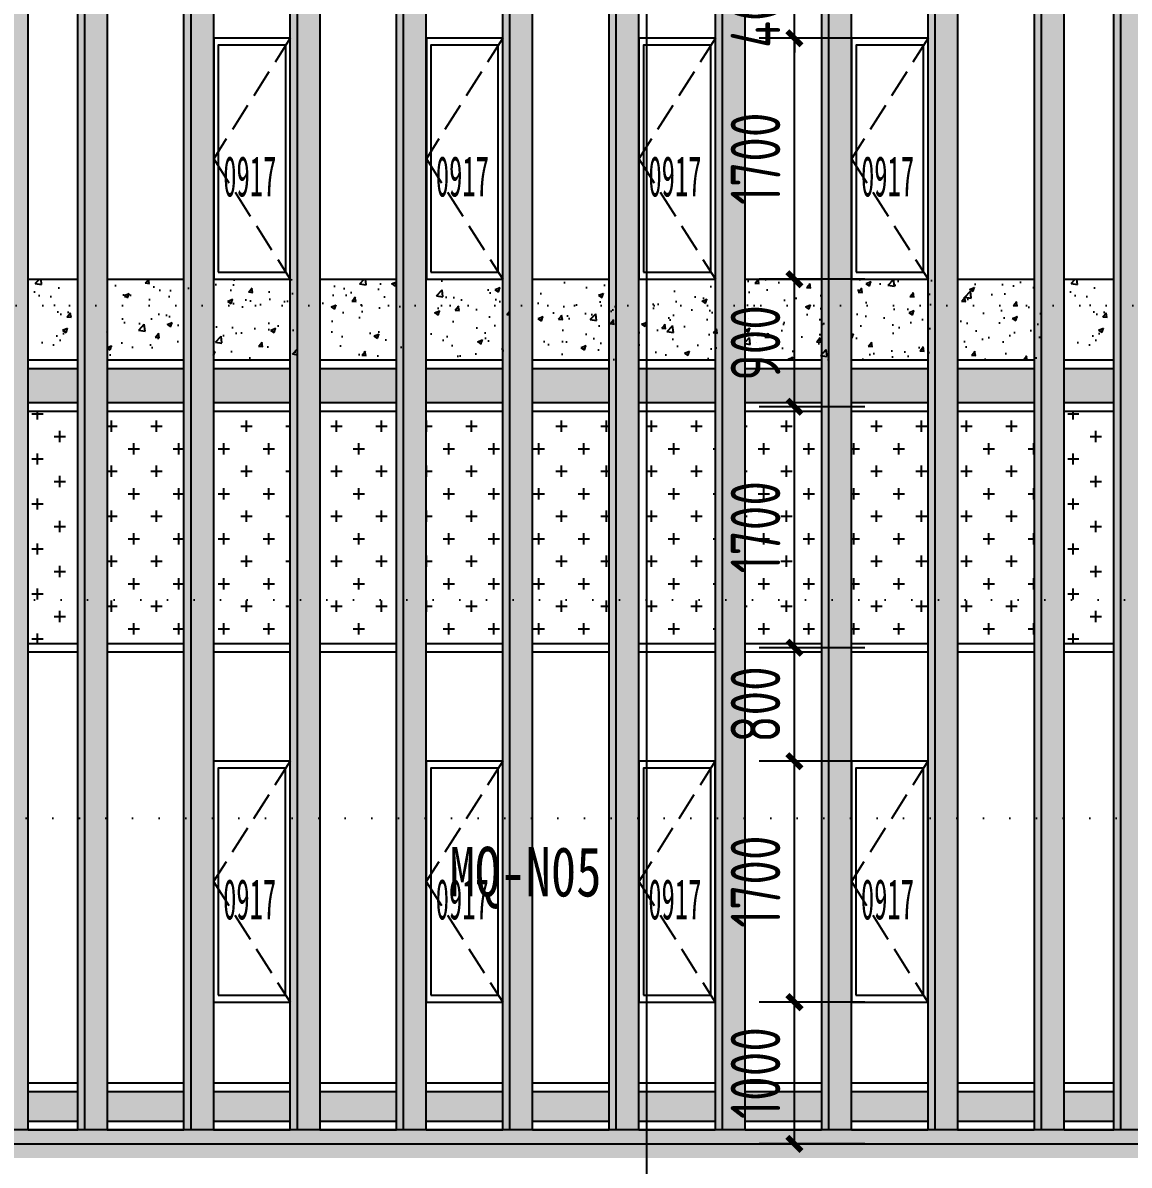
# Model space of a CAD drawing. Extents: x -280168 to 205214, y -148835 to -64913.
# Drawn here: x 46168 to 53974, y -139532 to -131474 of the extents above; entities that cross this region are included whole.
import ezdxf

# ---------------------------------------------------------------- set-up
doc = ezdxf.new("R2010")
doc.units = 0
doc.header["$LTSCALE"] = 1000
doc.header["$MEASUREMENT"] = 0
doc.linetypes.add('DASH', pattern=[0.35, 0.25, -0.1])
doc.linetypes.add('DOT2', pattern=[0.125, 0, -0.125])
for name, color, linetype in [('01-标注_尺寸', 124, 'Continuous'), ('01-标注_符号', 200, 'Continuous'), ('05-填充_156', 156, 'Continuous'), ('05-填充_18', 18, 'Continuous'), ('05-填充_天正', 14, 'Continuous'), ('A-C_玻璃幕墙', 140, 'Continuous'), ('A-C_窗', 140, 'Continuous'), ('D-铝板', 181, 'Continuous'), ('E-立面轮廓', 241, 'Continuous')]:
    doc.layers.add(name, color=color, linetype=linetype)
doc.layers.add('04-不打印_辅助线', color=165, linetype='Continuous', plot=False)
doc.styles.add('_TCH_DIM_T3', font='ros1.shx', dxfattribs={"width": 0.85, "bigfont": 'jd.shx'})
doc.styles.add('logo-3', font='STXIHEI_0.TTF', dxfattribs={"width": 0.75})
doc.styles.get("Standard").update_dxf_attribs({"font": 'STXIHEI_0.TTF', "width": 0.75})
doc.dimstyles.new('_TCH_ARCH&&100', dxfattribs={"dimtxt": 350, "dimasz": 100, "dimexe": 250, "dimexo": 300, "dimgap": 100, "dimtad": 1, "dimdec": 0, "dimzin": 0, "dimdsep": 46, "dimtxsty": '_TCH_DIM_T3', "dimblk": 'ARCHTICK', "dimcen": 0.09, "dimclrt": 7, "dimazin": 2, "dimtfac": 1, "dimtdec": 0, "dimtix": 1, "dimtmove": 2, "dimatfit": 3, "dimfxl": 0, "dimtolj": 1, "dimtzin": 0, "dimarcsym": 0})
doc.dimstyles.new('副本 ISO-1', dxfattribs={"dimtxt": 2.5, "dimasz": 1.5, "dimexe": 1.25, "dimexo": 0.625, "dimtad": 1, "dimdec": 0, "dimtxsty": 'logo-3', "dimblk": 'ARCHTICK', "dimcen": 2.5, "dimdle": 1, "dimadec": 0, "dimazin": 0, "dimtfac": 1, "dimtdec": 0, "dimtix": 1, "dimtmove": 0, "dimatfit": 3, "dimldrblk": 'AR', "dimfxl": 0, "dimarcsym": 0})

# ---------------------------------------------------------------- blocks, each defined once
blk = doc.blocks.new('*U97')
at = {"layer": '05-填充_18', "const_width": 210}
blk.add_lwpolyline([(0, -5350), (0, 5350)], dxfattribs=at)
at = {"layer": 'D-铝板'}
for points in [[(-105, -5350), (-105, 5350)], [(-55, -5350), (-55, 5350)], [(105, -5350), (105, 5350)]]:
    blk.add_lwpolyline(points, dxfattribs=at)
blk = doc.blocks.new('*U98')
at = {"color": 0, "linetype": 'ByBlock', "lineweight": -2, "transparency": 16777216}
for p in [(-6750, 0), (-6000, 0), (-5250, 0), (-4500, 0), (-3750, 0), (-3000, 0), (-2250, 0), (-1500, 0), (-750, 0), (0, 0)]:
    blk.add_blockref('*U97', p, dxfattribs=at)
blk = doc.blocks.new('*U101')
at = {"layer": 'A-C_玻璃幕墙'}
blk.add_line((-120, 0), (420, 0), dxfattribs=at)
blk = doc.blocks.new('*U102')
at = {"layer": 'A-C_玻璃幕墙', "color": 0, "linetype": 'ByBlock', "lineweight": -2, "transparency": 16777216}
for p in [(-6000, 0), (-5250, 0), (-4500, 0), (-3750, 0), (-3000, 0), (-2250, 0), (-1500, 0), (-750, 0), (0, 0)]:
    blk.add_blockref('*U101', p, dxfattribs=at)
blk = doc.blocks.new('*U103')
at = {"layer": '05-填充_18', "const_width": 210}
blk.add_lwpolyline([(0, -5350), (0, 5350)], dxfattribs=at)
at = {"layer": 'D-铝板'}
for points in [[(-105, -5350), (-105, 5350)], [(-55, -5350), (-55, 5350)], [(105, -5350), (105, 5350)]]:
    blk.add_lwpolyline(points, dxfattribs=at)
blk = doc.blocks.new('*U104')
at = {"color": 0, "linetype": 'ByBlock', "lineweight": -2, "transparency": 16777216}
blk.add_blockref('*U103', (0, 0), dxfattribs=at)
blk = doc.blocks.new('*U105')
at = {"layer": '05-填充_18', "const_width": 210}
blk.add_lwpolyline([(0, -5350), (0, 5350)], dxfattribs=at)
at = {"layer": 'D-铝板'}
for points in [[(-105, -5350), (-105, 5350)], [(-55, -5350), (-55, 5350)], [(105, -5350), (105, 5350)]]:
    blk.add_lwpolyline(points, dxfattribs=at)
blk = doc.blocks.new('*U106')
at = {"color": 0, "linetype": 'ByBlock', "lineweight": -2, "transparency": 16777216}
blk.add_blockref('*U105', (0, 0), dxfattribs=at)
blk = doc.blocks.new('*U111')
at = {"layer": 'A-C_玻璃幕墙'}
for p, q in [((-120, 30), (420, 30)), ((-120, -30), (420, -30))]:
    blk.add_line(p, q, dxfattribs=at)
blk = doc.blocks.new('*U112')
at = {"layer": 'A-C_玻璃幕墙', "color": 0, "linetype": 'ByBlock', "lineweight": -2, "transparency": 16777216}
for p in [(-6000, 0), (-5250, 0), (-4500, 0), (-3750, 0), (-3000, 0), (-2250, 0), (-1500, 0), (-750, 0), (0, 0)]:
    blk.add_blockref('*U111', p, dxfattribs=at)
blk = doc.blocks.new('*U113')
at = {"layer": 'A-C_玻璃幕墙'}
for p, q in [((-120, 30), (420, 30)), ((-120, -30), (420, -30))]:
    blk.add_line(p, q, dxfattribs=at)
blk = doc.blocks.new('*U114')
at = {"layer": 'A-C_玻璃幕墙', "color": 0, "linetype": 'ByBlock', "lineweight": -2, "transparency": 16777216}
for p in [(-6000, 0), (-5250, 0), (-4500, 0), (-3750, 0), (-3000, 0), (-2250, 0), (-1500, 0), (-750, 0), (0, 0)]:
    blk.add_blockref('*U113', p, dxfattribs=at)
blk = doc.blocks.new('*U115')
at = {"layer": 'A-C_玻璃幕墙'}
for p, q in [((-120, 30), (420, 30)), ((-120, -30), (420, -30))]:
    blk.add_line(p, q, dxfattribs=at)
blk = doc.blocks.new('*U116')
at = {"layer": 'A-C_玻璃幕墙', "color": 0, "linetype": 'ByBlock', "lineweight": -2, "transparency": 16777216}
for p in [(-6000, 0), (-5250, 0), (-4500, 0), (-3750, 0), (-3000, 0), (-2250, 0), (-1500, 0), (-750, 0), (0, 0)]:
    blk.add_blockref('*U115', p, dxfattribs=at)
blk = doc.blocks.new('*U117')
at = {"layer": 'A-C_玻璃幕墙'}
for p, q in [((-120, 30), (420, 30)), ((-120, -30), (420, -30))]:
    blk.add_line(p, q, dxfattribs=at)
blk = doc.blocks.new('*U118')
at = {"layer": 'A-C_玻璃幕墙', "color": 0, "linetype": 'ByBlock', "lineweight": -2, "transparency": 16777216}
for p in [(-6000, 0), (-5250, 0), (-4500, 0), (-3750, 0), (-3000, 0), (-2250, 0), (-1500, 0), (-750, 0), (0, 0)]:
    blk.add_blockref('*U117', p, dxfattribs=at)
blk = doc.blocks.new('*U119')
at = {"layer": '05-填充_156'}
h = blk.add_hatch(dxfattribs=at)
h.set_pattern_fill('CROSS', color=136, scale=100)
h.set_pattern_definition([(0, (-156128.72, 157462.89), (158.75, 158.75), [79.375, -238.125]), (90, (-156089.03, 157423.2), (-158.75, 158.75), [79.375, -238.125])])
h.paths.add_polyline_path([(-119, 1160), (420, 1160), (420, -480), (-119, -480)])
blk = doc.blocks.new('*U120')
at = {"color": 0, "linetype": 'ByBlock', "lineweight": -2, "transparency": 16777216}
for p in [(-6000, 0), (-5250, 0), (-4500, 0), (-3750, 0), (-3000, 0), (-2250, 0), (-1500, 0), (-750, 0), (0, 0)]:
    blk.add_blockref('*U119', p, dxfattribs=at)
blk = doc.blocks.new('*U123')
at = {"layer": '05-填充_18', "const_width": 240}
blk.add_lwpolyline([(-120, 0), (420, 0)], dxfattribs=at)
blk = doc.blocks.new('*U124')
at = {"layer": '05-填充_18', "color": 0, "linetype": 'ByBlock', "lineweight": -2, "transparency": 16777216}
for p in [(-6000, 0), (-5250, 0), (-4500, 0), (-3750, 0), (-3000, 0), (-2250, 0), (-1500, 0), (-750, 0), (0, 0)]:
    blk.add_blockref('*U123', p, dxfattribs=at)
blk = doc.blocks.new('*U125')
at = {"layer": '05-填充_天正'}
h = blk.add_hatch(dxfattribs=at)
h.set_pattern_fill('AR-CONC', color=256, scale=200)
h.set_pattern_definition([(50, (-156128.72, 161537.9), (364.36934, -31.87817), [38.1, -419.1]), (355, (-156128.72, 161537.9), (-70.48565, 382.1133), [30.48, -335.28]), (100.451, (-156098.36, 161535.23), (293.885, 350.2334), [32.38, -356.18]), (46.1842, (-156128.7, 161639.5), (542.1581, -84.0847), [57.15, -628.65]), (96.6356, (-156083.54, 161632.5), (474.8085, 494.8511), [48.57, -534.27]), (351.184, (-156128.7, 161639.5), (474.8092, 494.8502), [45.72, -502.92]), (21, (-156077.92, 161614.1), (303.22976, -204.53104), [38.1, -419.1]), (326, (-156077.92, 161614.1), (123.60406, 368.37593), [30.48, -335.28]), (71.4514, (-156052.65, 161597.04), (426.833, 163.8457), [32.38, -356.18]), (37.5, (-156128.72, 161537.89), (6.17721, 169.11008), [0, -331.216, 0, -340.36, 0, -336.55]), (7.5, (-156128.72, 161537.89), (133.63933, 200.36115), [0, -194.056, 0, -323.596, 0, -128.27]), (327.5, (-156242, 161537.89), (271.18119, -11.45749), [0, -127, 0, -396.24, 0, -525.78]), (317.5, (-156292.8, 161537.89), (296.25836, 50.85298), [0, -165.1, 0, -263.144, 0, -373.38])])
h.paths.add_polyline_path([(-420, 285), (171, 285), (171, -285), (-420, -285)])
blk = doc.blocks.new('*U126')
at = {"color": 0, "linetype": 'ByBlock', "lineweight": -2, "transparency": 16777216}
for p in [(-6000, 0), (-5250, 0), (-4500, 0), (-3750, 0), (-3000, 0), (-2250, 0), (-1500, 0), (-750, 0), (0, 0)]:
    blk.add_blockref('*U125', p, dxfattribs=at)
blk = doc.blocks.new('*U131')
at = {"layer": '05-填充_18', "const_width": 210}
blk.add_lwpolyline([(-420, 30), (120, 30)], dxfattribs=at)
blk = doc.blocks.new('*U132')
at = {"color": 0, "linetype": 'ByBlock', "lineweight": -2, "transparency": 16777216}
for p in [(-6000, 0), (-5250, 0), (-4500, 0), (-3750, 0), (-3000, 0), (-2250, 0), (-1500, 0), (-750, 0), (0, 0)]:
    blk.add_blockref('*U131', p, dxfattribs=at)
blk = doc.blocks.new('*U133')
at = {"layer": 'A-C_玻璃幕墙'}
for p, q in [((-120, 30), (420, 30)), ((-120, -30), (420, -30))]:
    blk.add_line(p, q, dxfattribs=at)
blk = doc.blocks.new('*U134')
at = {"layer": 'A-C_玻璃幕墙', "color": 0, "linetype": 'ByBlock', "lineweight": -2, "transparency": 16777216}
for p in [(-6000, 0), (-5250, 0), (-4500, 0), (-3750, 0), (-3000, 0), (-2250, 0), (-1500, 0), (-750, 0), (0, 0)]:
    blk.add_blockref('*U133', p, dxfattribs=at)
blk = doc.blocks.new('A$C63224D34')
for points in [[(-9.9, -2075), (830.1, -2075), (830.1, -375), (-9.9, -375)], [(40.1, -2025), (780.1, -2025), (780.1, -425), (40.1, -425)]]:
    blk.add_lwpolyline(points, close=True)
at = {"linetype": 'DASH'}
blk.add_lwpolyline([(830.1, -375), (-9.9, -1225), (830.1, -2075)], dxfattribs=at)
at = {"layer": '04-不打印_辅助线', "width": 0.75}
blk.add_text('0917', height=285.43, dxfattribs=at).set_placement((94.5, -1491.5))
blk = doc.blocks.new('_ArchTick')
at = {"color": 0, "linetype": 'ByBlock', "const_width": 0.4}
blk.add_lwpolyline([(-0.5, -0.5), (0.5, 0.5)], dxfattribs=at)
blk = doc.blocks.new('*X10')
at = {"color": 0}
for p, q in [((-1012.3116, 1692.7221), (-1012.3116, 1692.7226)), ((-1012.3115, 1692.7227), (-1012.2838, 1692.7227)), ((-1012.3111, 1692.7217), (-1012.2828, 1692.7217)), ((-1012.3106, 1692.7211), (-1012.3106, 1692.7236)), ((-1012.3105, 1692.7237), (-1012.2848, 1692.7237)), ((-1012.3101, 1692.7207), (-1012.2818, 1692.7207)), ((-1012.3096, 1692.7201), (-1012.3096, 1692.7246)), ((-1012.3095, 1692.7247), (-1012.2858, 1692.7247)), ((-1012.3091, 1692.7197), (-1012.2808, 1692.7197)), ((-1012.3086, 1692.7191), (-1012.3086, 1692.7256)), ((-1012.3085, 1692.7257), (-1012.2868, 1692.7257)), ((-1012.3081, 1692.7187), (-1012.2798, 1692.7187)), ((-1012.3076, 1692.7181), (-1012.3076, 1692.7266)), ((-1012.3075, 1692.7267), (-1012.2878, 1692.7267)), ((-1012.3071, 1692.7177), (-1012.2788, 1692.7177)), ((-1012.3066, 1692.7171), (-1012.3066, 1692.7276)), ((-1012.3065, 1692.7277), (-1012.2888, 1692.7277)), ((-1012.3061, 1692.7167), (-1012.2778, 1692.7167)), ((-1012.3056, 1692.7161), (-1012.3056, 1692.7286)), ((-1012.3055, 1692.7287), (-1012.2898, 1692.7287)), ((-1012.3051, 1692.7157), (-1012.2768, 1692.7157)), ((-1012.3046, 1692.7151), (-1012.3046, 1692.7296)), ((-1012.3045, 1692.7297), (-1012.2908, 1692.7297)), ((-1012.3041, 1692.7147), (-1012.2758, 1692.7147)), ((-1012.3036, 1692.7141), (-1012.3036, 1692.7306)), ((-1012.3035, 1692.7307), (-1012.2918, 1692.7307)), ((-1012.3031, 1692.7137), (-1012.2748, 1692.7137)), ((-1012.3026, 1692.7131), (-1012.3026, 1692.7316)), ((-1012.3025, 1692.7317), (-1012.2928, 1692.7317)), ((-1012.3021, 1692.7127), (-1012.2738, 1692.7127)), ((-1012.3016, 1692.7121), (-1012.3016, 1692.7326)), ((-1012.3015, 1692.7327), (-1012.2938, 1692.7327)), ((-1012.3011, 1692.7117), (-1012.2728, 1692.7117)), ((-1012.3006, 1692.7111), (-1012.3006, 1692.7336)), ((-1012.3005, 1692.7337), (-1012.2948, 1692.7337)), ((-1012.3001, 1692.7107), (-1012.2718, 1692.7107)), ((-1012.2996, 1692.7101), (-1012.2996, 1692.7346)), ((-1012.2995, 1692.7347), (-1012.2958, 1692.7347)), ((-1012.2991, 1692.7097), (-1012.2708, 1692.7097)), ((-1012.2986, 1692.7091), (-1012.2986, 1692.7356)), ((-1012.2985, 1692.7357), (-1012.2968, 1692.7357)), ((-1012.2981, 1692.7087), (-1012.2698, 1692.7087)), ((-1012.2976, 1692.7081), (-1012.2976, 1692.7364)), ((-1012.2971, 1692.7077), (-1012.2688, 1692.7077)), ((-1012.2966, 1692.7071), (-1012.2966, 1692.7354)), ((-1012.2961, 1692.7067), (-1012.2678, 1692.7067)), ((-1012.2956, 1692.7061), (-1012.2956, 1692.7344)), ((-1012.2951, 1692.7057), (-1012.2668, 1692.7057)), ((-1012.2946, 1692.7051), (-1012.2946, 1692.7334)), ((-1012.2941, 1692.7047), (-1012.2658, 1692.7047)), ((-1012.2936, 1692.7041), (-1012.2936, 1692.7324)), ((-1012.2931, 1692.7037), (-1012.2648, 1692.7037)), ((-1012.2926, 1692.7031), (-1012.2926, 1692.7314)), ((-1012.2921, 1692.7027), (-1012.2638, 1692.7027)), ((-1012.2916, 1692.7021), (-1012.2916, 1692.7304)), ((-1012.2911, 1692.7017), (-1012.2628, 1692.7017)), ((-1012.2906, 1692.7011), (-1012.2906, 1692.7294)), ((-1012.2901, 1692.7007), (-1012.2618, 1692.7007)), ((-1012.2896, 1692.7001), (-1012.2896, 1692.7284)), ((-1012.2891, 1692.6997), (-1012.2608, 1692.6997)), ((-1012.2886, 1692.6991), (-1012.2886, 1692.7274)), ((-1012.2881, 1692.6987), (-1012.2598, 1692.6987)), ((-1012.2876, 1692.6981), (-1012.2876, 1692.7264)), ((-1012.2871, 1692.6977), (-1012.2588, 1692.6977)), ((-1012.2866, 1692.6971), (-1012.2866, 1692.7254)), ((-1012.2861, 1692.6967), (-1012.2578, 1692.6967)), ((-1012.2856, 1692.6961), (-1012.2856, 1692.7244)), ((-1012.2851, 1692.6957), (-1012.2568, 1692.6957)), ((-1012.2846, 1692.6951), (-1012.2846, 1692.7234)), ((-1012.2841, 1692.6947), (-1012.2558, 1692.6947)), ((-1012.2836, 1692.6941), (-1012.2836, 1692.7224)), ((-1012.2826, 1692.6931), (-1012.2826, 1692.7214)), ((-1012.2816, 1692.6921), (-1012.2816, 1692.7204)), ((-1012.2806, 1692.6911), (-1012.2806, 1692.7194)), ((-1012.2796, 1692.6901), (-1012.2796, 1692.7184)), ((-1012.2786, 1692.6891), (-1012.2786, 1692.7174)), ((-1012.2776, 1692.6881), (-1012.2776, 1692.7164)), ((-1012.2766, 1692.6871), (-1012.2766, 1692.7154)), ((-1012.2756, 1692.6861), (-1012.2756, 1692.7144)), ((-1012.2746, 1692.6851), (-1012.2746, 1692.7134)), ((-1012.2736, 1692.6841), (-1012.2736, 1692.7124)), ((-1012.2726, 1692.6831), (-1012.2726, 1692.7114)), ((-1012.2716, 1692.6821), (-1012.2716, 1692.7104)), ((-1012.2706, 1692.6811), (-1012.2706, 1692.7094)), ((-1012.2696, 1692.6801), (-1012.2696, 1692.7084)), ((-1012.2686, 1692.6791), (-1012.2686, 1692.7074)), ((-1012.2676, 1692.6781), (-1012.2676, 1692.7064)), ((-1012.2666, 1692.6771), (-1012.2666, 1692.7054)), ((-1012.2656, 1692.6761), (-1012.2656, 1692.7044)), ((-1012.2646, 1692.6751), (-1012.2646, 1692.7034)), ((-1012.2636, 1692.6741), (-1012.2636, 1692.7024)), ((-1012.2626, 1692.6731), (-1012.2626, 1692.7014)), ((-1012.2616, 1692.6721), (-1012.2616, 1692.7004)), ((-1012.2606, 1692.6711), (-1012.2606, 1692.6994)), ((-1012.2596, 1692.6701), (-1012.2596, 1692.6984)), ((-1012.2586, 1692.6424), (-1012.2586, 1692.6974)), ((-1012.2576, 1692.6434), (-1012.2576, 1692.6964)), ((-1012.2566, 1692.6444), (-1012.2566, 1692.6954)), ((-1012.2556, 1692.6454), (-1012.2556, 1692.6944)), ((-1012.2846, 1692.6447), (-1012.2563, 1692.6447)), ((-1012.2846, 1692.6164), (-1012.2846, 1692.6447)), ((-1012.2836, 1692.6457), (-1012.2553, 1692.6457)), ((-1012.2836, 1692.6174), (-1012.2836, 1692.6457)), ((-1012.2831, 1692.6937), (-1012.2548, 1692.6937)), ((-1012.2826, 1692.6467), (-1012.2543, 1692.6467)), ((-1012.2826, 1692.6184), (-1012.2826, 1692.6467)), ((-1012.2821, 1692.6927), (-1012.2538, 1692.6927)), ((-1012.2816, 1692.6477), (-1012.2533, 1692.6477)), ((-1012.2816, 1692.6194), (-1012.2816, 1692.6477)), ((-1012.2811, 1692.6917), (-1012.2528, 1692.6917)), ((-1012.2806, 1692.6487), (-1012.2523, 1692.6487)), ((-1012.2806, 1692.6204), (-1012.2806, 1692.6487)), ((-1012.2801, 1692.6907), (-1012.2518, 1692.6907)), ((-1012.2796, 1692.6497), (-1012.2513, 1692.6497)), ((-1012.2796, 1692.6214), (-1012.2796, 1692.6497)), ((-1012.2791, 1692.6897), (-1012.2508, 1692.6897)), ((-1012.2786, 1692.6507), (-1012.2503, 1692.6507)), ((-1012.2786, 1692.6224), (-1012.2786, 1692.6507)), ((-1012.2781, 1692.6887), (-1012.2498, 1692.6887)), ((-1012.2776, 1692.6517), (-1012.2493, 1692.6517)), ((-1012.2776, 1692.6234), (-1012.2776, 1692.6517)), ((-1012.2771, 1692.6877), (-1012.2488, 1692.6877)), ((-1012.2766, 1692.6527), (-1012.2483, 1692.6527)), ((-1012.2766, 1692.6244), (-1012.2766, 1692.6527)), ((-1012.2761, 1692.6867), (-1012.2478, 1692.6867)), ((-1012.2756, 1692.6537), (-1012.2473, 1692.6537)), ((-1012.2756, 1692.6254), (-1012.2756, 1692.6537)), ((-1012.2751, 1692.6857), (-1012.2468, 1692.6857)), ((-1012.2746, 1692.6547), (-1012.2463, 1692.6547)), ((-1012.2746, 1692.6264), (-1012.2746, 1692.6547)), ((-1012.2741, 1692.6847), (-1012.2458, 1692.6847)), ((-1012.2736, 1692.6557), (-1012.2453, 1692.6557)), ((-1012.2736, 1692.6274), (-1012.2736, 1692.6557)), ((-1012.2731, 1692.6837), (-1012.2448, 1692.6837)), ((-1012.2726, 1692.6567), (-1012.2443, 1692.6567)), ((-1012.2726, 1692.6284), (-1012.2726, 1692.6567)), ((-1012.2721, 1692.6827), (-1012.2438, 1692.6827)), ((-1012.2716, 1692.6577), (-1012.2433, 1692.6577)), ((-1012.2716, 1692.6294), (-1012.2716, 1692.6577)), ((-1012.2711, 1692.6817), (-1012.2428, 1692.6817)), ((-1012.2706, 1692.6587), (-1012.2423, 1692.6587)), ((-1012.2706, 1692.6304), (-1012.2706, 1692.6587)), ((-1012.2701, 1692.6807), (-1012.2418, 1692.6807)), ((-1012.2696, 1692.6597), (-1012.2413, 1692.6597)), ((-1012.2696, 1692.6314), (-1012.2696, 1692.6597)), ((-1012.2691, 1692.6797), (-1012.2408, 1692.6797)), ((-1012.2686, 1692.6607), (-1012.2403, 1692.6607)), ((-1012.2686, 1692.6324), (-1012.2686, 1692.6607)), ((-1012.2681, 1692.6787), (-1012.2398, 1692.6787)), ((-1012.2676, 1692.6617), (-1012.2393, 1692.6617)), ((-1012.2676, 1692.6334), (-1012.2676, 1692.6617)), ((-1012.2671, 1692.6777), (-1012.2388, 1692.6777)), ((-1012.2666, 1692.6627), (-1012.2383, 1692.6627)), ((-1012.2666, 1692.6344), (-1012.2666, 1692.6627)), ((-1012.2661, 1692.6767), (-1012.2378, 1692.6767)), ((-1012.2656, 1692.6637), (-1012.2373, 1692.6637)), ((-1012.2656, 1692.6354), (-1012.2656, 1692.6637)), ((-1012.2651, 1692.6757), (-1012.2368, 1692.6757)), ((-1012.2646, 1692.6647), (-1012.2363, 1692.6647)), ((-1012.2646, 1692.6364), (-1012.2646, 1692.6647)), ((-1012.2641, 1692.6747), (-1012.2358, 1692.6747)), ((-1012.2636, 1692.6657), (-1012.2353, 1692.6657)), ((-1012.2636, 1692.6374), (-1012.2636, 1692.6657)), ((-1012.2631, 1692.6737), (-1012.2348, 1692.6737)), ((-1012.2626, 1692.6667), (-1012.2343, 1692.6667)), ((-1012.2626, 1692.6384), (-1012.2626, 1692.6667)), ((-1012.2621, 1692.6727), (-1012.2338, 1692.6727)), ((-1012.2616, 1692.6677), (-1012.2333, 1692.6677)), ((-1012.2616, 1692.6394), (-1012.2616, 1692.6677)), ((-1012.2611, 1692.6717), (-1012.2328, 1692.6717)), ((-1012.2606, 1692.6687), (-1012.2323, 1692.6687)), ((-1012.2606, 1692.6404), (-1012.2606, 1692.6687)), ((-1012.2601, 1692.6707), (-1012.2318, 1692.6707)), ((-1012.2596, 1692.6697), (-1012.2313, 1692.6697)), ((-1012.2596, 1692.6414), (-1012.2596, 1692.6697)), ((-1012.2546, 1692.6464), (-1012.2546, 1692.6934)), ((-1012.2536, 1692.6474), (-1012.2536, 1692.6924)), ((-1012.2526, 1692.6484), (-1012.2526, 1692.6914)), ((-1012.2516, 1692.6494), (-1012.2516, 1692.6904)), ((-1012.2506, 1692.6504), (-1012.2506, 1692.6894)), ((-1012.2496, 1692.6514), (-1012.2496, 1692.6884)), ((-1012.2486, 1692.6524), (-1012.2486, 1692.6874)), ((-1012.2476, 1692.6534), (-1012.2476, 1692.6864)), ((-1012.2466, 1692.6544), (-1012.2466, 1692.6854)), ((-1012.2456, 1692.6554), (-1012.2456, 1692.6844)), ((-1012.2446, 1692.6564), (-1012.2446, 1692.6834)), ((-1012.2436, 1692.6574), (-1012.2436, 1692.6824)), ((-1012.2426, 1692.6584), (-1012.2426, 1692.6814)), ((-1012.2416, 1692.6594), (-1012.2416, 1692.6804)), ((-1012.2406, 1692.6604), (-1012.2406, 1692.6794)), ((-1012.2396, 1692.6614), (-1012.2396, 1692.6784)), ((-1012.2386, 1692.6624), (-1012.2386, 1692.6774)), ((-1012.2376, 1692.6634), (-1012.2376, 1692.6764)), ((-1012.2366, 1692.6644), (-1012.2366, 1692.6754)), ((-1012.2356, 1692.6654), (-1012.2356, 1692.6744)), ((-1012.2346, 1692.6664), (-1012.2346, 1692.6734)), ((-1012.2336, 1692.6674), (-1012.2336, 1692.6724)), ((-1012.2326, 1692.6684), (-1012.2326, 1692.6714)), ((-1012.2316, 1692.6694), (-1012.2316, 1692.6704)), ((-1012.3116, 1692.6177), (-1012.2833, 1692.6177)), ((-1012.3116, 1692.6172), (-1012.3116, 1692.6177)), ((-1012.3111, 1692.6167), (-1012.2843, 1692.6167)), ((-1012.3106, 1692.6187), (-1012.2823, 1692.6187)), ((-1012.3106, 1692.6162), (-1012.3106, 1692.6187)), ((-1012.3101, 1692.6157), (-1012.2853, 1692.6157)), ((-1012.3096, 1692.6197), (-1012.2813, 1692.6197)), ((-1012.3096, 1692.6152), (-1012.3096, 1692.6197)), ((-1012.3091, 1692.6147), (-1012.2863, 1692.6147)), ((-1012.3086, 1692.6207), (-1012.2803, 1692.6207)), ((-1012.3086, 1692.6142), (-1012.3086, 1692.6207)), ((-1012.3081, 1692.6137), (-1012.2873, 1692.6137)), ((-1012.3076, 1692.6217), (-1012.2793, 1692.6217)), ((-1012.3076, 1692.6132), (-1012.3076, 1692.6217)), ((-1012.3071, 1692.6127), (-1012.2883, 1692.6127)), ((-1012.3066, 1692.6227), (-1012.2783, 1692.6227)), ((-1012.3066, 1692.6122), (-1012.3066, 1692.6227)), ((-1012.3061, 1692.6117), (-1012.2893, 1692.6117)), ((-1012.3056, 1692.6237), (-1012.2773, 1692.6237)), ((-1012.3056, 1692.6112), (-1012.3056, 1692.6237)), ((-1012.3051, 1692.6107), (-1012.2903, 1692.6107)), ((-1012.3046, 1692.6247), (-1012.2763, 1692.6247)), ((-1012.3046, 1692.6102), (-1012.3046, 1692.6247)), ((-1012.3041, 1692.6097), (-1012.2913, 1692.6097)), ((-1012.3036, 1692.6257), (-1012.2753, 1692.6257)), ((-1012.3036, 1692.6092), (-1012.3036, 1692.6257)), ((-1012.3031, 1692.6087), (-1012.2923, 1692.6087)), ((-1012.3026, 1692.6267), (-1012.2743, 1692.6267)), ((-1012.3026, 1692.6082), (-1012.3026, 1692.6267)), ((-1012.3021, 1692.6077), (-1012.2933, 1692.6077)), ((-1012.3016, 1692.6277), (-1012.2733, 1692.6277)), ((-1012.3016, 1692.6072), (-1012.3016, 1692.6277)), ((-1012.3011, 1692.6067), (-1012.2943, 1692.6067)), ((-1012.3006, 1692.6287), (-1012.2723, 1692.6287)), ((-1012.3006, 1692.6062), (-1012.3006, 1692.6287)), ((-1012.3001, 1692.6057), (-1012.2953, 1692.6057)), ((-1012.2996, 1692.6297), (-1012.2713, 1692.6297)), ((-1012.2996, 1692.6052), (-1012.2996, 1692.6297)), ((-1012.2991, 1692.6047), (-1012.2963, 1692.6047)), ((-1012.2986, 1692.6307), (-1012.2703, 1692.6307)), ((-1012.2986, 1692.6042), (-1012.2986, 1692.6307)), ((-1012.2981, 1692.6037), (-1012.2973, 1692.6037)), ((-1012.2976, 1692.6317), (-1012.2693, 1692.6317)), ((-1012.2976, 1692.6034), (-1012.2976, 1692.6317)), ((-1012.2966, 1692.6327), (-1012.2683, 1692.6327)), ((-1012.2966, 1692.6044), (-1012.2966, 1692.6327)), ((-1012.2956, 1692.6337), (-1012.2673, 1692.6337)), ((-1012.2956, 1692.6054), (-1012.2956, 1692.6337)), ((-1012.2946, 1692.6347), (-1012.2663, 1692.6347)), ((-1012.2946, 1692.6064), (-1012.2946, 1692.6347)), ((-1012.2936, 1692.6357), (-1012.2653, 1692.6357)), ((-1012.2936, 1692.6074), (-1012.2936, 1692.6357)), ((-1012.2926, 1692.6367), (-1012.2643, 1692.6367)), ((-1012.2926, 1692.6084), (-1012.2926, 1692.6367)), ((-1012.2916, 1692.6377), (-1012.2633, 1692.6377)), ((-1012.2916, 1692.6094), (-1012.2916, 1692.6377)), ((-1012.2906, 1692.6387), (-1012.2623, 1692.6387)), ((-1012.2906, 1692.6104), (-1012.2906, 1692.6387)), ((-1012.2896, 1692.6397), (-1012.2613, 1692.6397)), ((-1012.2896, 1692.6114), (-1012.2896, 1692.6397)), ((-1012.2886, 1692.6407), (-1012.2603, 1692.6407)), ((-1012.2886, 1692.6124), (-1012.2886, 1692.6407)), ((-1012.2876, 1692.6417), (-1012.2593, 1692.6417)), ((-1012.2876, 1692.6134), (-1012.2876, 1692.6417)), ((-1012.2866, 1692.6427), (-1012.2583, 1692.6427)), ((-1012.2866, 1692.6144), (-1012.2866, 1692.6427)), ((-1012.2856, 1692.6437), (-1012.2573, 1692.6437)), ((-1012.2856, 1692.6154), (-1012.2856, 1692.6437))]:
    blk.add_line(p, q, dxfattribs=at)
blk = doc.blocks.new('A-ARROW')
blk.add_lwpolyline([(0.0808, 0.0525), (0.0666, 0.0666), (0, 0), (0.0666, -0.0666), (0.0808, -0.0525), (0.0283, 0)], close=True)
at = {"rotation": 180}
blk.add_blockref('*X10', (-1012.2311, 1692.6699), dxfattribs=at)
blk = doc.blocks.new('AR')
at = {"xscale": -21.59999999986031, "yscale": 21.59999999999127, "zscale": 21.6, "rotation": 359.9999997162888}
blk.add_blockref('A-ARROW', (0, 0), dxfattribs=at)
blk = doc.blocks.new('*D1296')
at = {"layer": '01-标注_尺寸', "color": 0, "lineweight": -2, "transparency": 16777216}
for p, q in [((52109.8, -138382.1), (51362.9, -138382.1)), ((51612.9, -139382.1), (51612.9, -138382.1)), ((52109.8, -139382.1), (51362.9, -139382.1))]:
    blk.add_line(p, q, dxfattribs=at)
at = {"layer": 'Defpoints', "color": 0, "transparency": 16777216}
for p in [(51612.9, -138382.1), (52409.8, -138382.1), (52409.8, -139382.1)]:
    blk.add_point(p, dxfattribs=at)
at = {"layer": '01-标注_尺寸', "color": 0, "lineweight": -2, "transparency": 16777216, "xscale": 100, "yscale": 100, "zscale": 100}
for p, rotation in [((51612.9, -138382.1), 90), ((51612.9, -139382.1), 270)]:
    blk.add_blockref('_ArchTick', p, dxfattribs=dict(at, rotation=rotation))
at = {"layer": '01-标注_尺寸', "color": 7, "transparency": 16777216, "insert": (51337.9, -138882.1), "char_height": 350, "attachment_point": 5, "rotation": 90, "style": '_TCH_DIM_T3'}
blk.add_mtext('\\A1;1000', dxfattribs=at)
blk = doc.blocks.new('*D1297')
at = {"layer": '01-标注_尺寸', "color": 0, "lineweight": -2, "transparency": 16777216}
for p, q in [((52109.8, -136682.1), (51362.9, -136682.1)), ((51612.9, -138382.1), (51612.9, -136682.1)), ((52109.8, -138382.1), (51362.9, -138382.1))]:
    blk.add_line(p, q, dxfattribs=at)
at = {"layer": 'Defpoints', "color": 0, "transparency": 16777216}
for p in [(51612.9, -136682.1), (52409.8, -136682.1), (52409.8, -138382.1)]:
    blk.add_point(p, dxfattribs=at)
at = {"layer": '01-标注_尺寸', "color": 0, "lineweight": -2, "transparency": 16777216, "xscale": 100, "yscale": 100, "zscale": 100}
for p, rotation in [((51612.9, -136682.1), 90), ((51612.9, -138382.1), 270)]:
    blk.add_blockref('_ArchTick', p, dxfattribs=dict(at, rotation=rotation))
at = {"layer": '01-标注_尺寸', "color": 7, "transparency": 16777216, "insert": (51337.9, -137532.1), "char_height": 350, "attachment_point": 5, "rotation": 90, "style": '_TCH_DIM_T3'}
blk.add_mtext('\\A1;1700', dxfattribs=at)
blk = doc.blocks.new('*D1298')
at = {"layer": '01-标注_尺寸', "color": 0, "lineweight": -2, "transparency": 16777216}
for p, q in [((52109.8, -135882.1), (51362.9, -135882.1)), ((51612.9, -136682.1), (51612.9, -135882.1)), ((52109.8, -136682.1), (51362.9, -136682.1))]:
    blk.add_line(p, q, dxfattribs=at)
at = {"layer": 'Defpoints', "color": 0, "transparency": 16777216}
for p in [(51612.9, -135882.1), (52409.8, -135882.1), (52409.8, -136682.1)]:
    blk.add_point(p, dxfattribs=at)
at = {"layer": '01-标注_尺寸', "color": 0, "lineweight": -2, "transparency": 16777216, "xscale": 100, "yscale": 100, "zscale": 100}
for p, rotation in [((51612.9, -135882.1), 90), ((51612.9, -136682.1), 270)]:
    blk.add_blockref('_ArchTick', p, dxfattribs=dict(at, rotation=rotation))
at = {"layer": '01-标注_尺寸', "color": 7, "transparency": 16777216, "insert": (51337.9, -136282.1), "char_height": 350, "attachment_point": 5, "rotation": 90, "style": '_TCH_DIM_T3'}
blk.add_mtext('\\A1;800', dxfattribs=at)
blk = doc.blocks.new('*D1299')
at = {"layer": '01-标注_尺寸', "color": 0, "lineweight": -2, "transparency": 16777216}
for p, q in [((52109.8, -134182.1), (51362.9, -134182.1)), ((51612.9, -135882.1), (51612.9, -134182.1)), ((52109.8, -135882.1), (51362.9, -135882.1))]:
    blk.add_line(p, q, dxfattribs=at)
at = {"layer": 'Defpoints', "color": 0, "transparency": 16777216}
for p in [(51612.9, -134182.1), (52409.8, -134182.1), (52409.8, -135882.1)]:
    blk.add_point(p, dxfattribs=at)
at = {"layer": '01-标注_尺寸', "color": 0, "lineweight": -2, "transparency": 16777216, "xscale": 100, "yscale": 100, "zscale": 100}
for p, rotation in [((51612.9, -134182.1), 90), ((51612.9, -135882.1), 270)]:
    blk.add_blockref('_ArchTick', p, dxfattribs=dict(at, rotation=rotation))
at = {"layer": '01-标注_尺寸', "color": 7, "transparency": 16777216, "insert": (51337.9, -135032.1), "char_height": 350, "attachment_point": 5, "rotation": 90, "style": '_TCH_DIM_T3'}
blk.add_mtext('\\A1;1700', dxfattribs=at)
blk = doc.blocks.new('*D1300')
at = {"layer": '01-标注_尺寸', "color": 0, "lineweight": -2, "transparency": 16777216}
for p, q in [((52109.8, -133282.1), (51362.9, -133282.1)), ((51612.9, -134182.1), (51612.9, -133282.1)), ((52109.8, -134182.1), (51362.9, -134182.1))]:
    blk.add_line(p, q, dxfattribs=at)
at = {"layer": 'Defpoints', "color": 0, "transparency": 16777216}
for p in [(51612.9, -133282.1), (52409.8, -133282.1), (52409.8, -134182.1)]:
    blk.add_point(p, dxfattribs=at)
at = {"layer": '01-标注_尺寸', "color": 0, "lineweight": -2, "transparency": 16777216, "xscale": 100, "yscale": 100, "zscale": 100}
for p, rotation in [((51612.9, -133282.1), 90), ((51612.9, -134182.1), 270)]:
    blk.add_blockref('_ArchTick', p, dxfattribs=dict(at, rotation=rotation))
at = {"layer": '01-标注_尺寸', "color": 7, "transparency": 16777216, "insert": (51337.9, -133732.1), "char_height": 350, "attachment_point": 5, "rotation": 90, "style": '_TCH_DIM_T3'}
blk.add_mtext('\\A1;900', dxfattribs=at)
blk = doc.blocks.new('*D1301')
at = {"layer": '01-标注_尺寸', "color": 0, "lineweight": -2, "transparency": 16777216}
for p, q in [((52109.8, -131582.1), (51362.9, -131582.1)), ((51612.9, -133282.1), (51612.9, -131582.1)), ((52109.8, -133282.1), (51362.9, -133282.1))]:
    blk.add_line(p, q, dxfattribs=at)
at = {"layer": 'Defpoints', "color": 0, "transparency": 16777216}
for p in [(51612.9, -131582.1), (52409.8, -131582.1), (52409.8, -133282.1)]:
    blk.add_point(p, dxfattribs=at)
at = {"layer": '01-标注_尺寸', "color": 0, "lineweight": -2, "transparency": 16777216, "xscale": 100, "yscale": 100, "zscale": 100}
for p, rotation in [((51612.9, -131582.1), 90), ((51612.9, -133282.1), 270)]:
    blk.add_blockref('_ArchTick', p, dxfattribs=dict(at, rotation=rotation))
at = {"layer": '01-标注_尺寸', "color": 7, "transparency": 16777216, "insert": (51337.9, -132432.1), "char_height": 350, "attachment_point": 5, "rotation": 90, "style": '_TCH_DIM_T3'}
blk.add_mtext('\\A1;1700', dxfattribs=at)
blk = doc.blocks.new('*D1302')
at = {"layer": '01-标注_尺寸', "color": 0, "lineweight": -2, "transparency": 16777216}
for p, q in [((51612.9, -131182.1), (51612.9, -131082.1)), ((52109.8, -131182.1), (51362.9, -131182.1)), ((51612.9, -131582.1), (51612.9, -131182.1)), ((52109.8, -131582.1), (51362.9, -131582.1)), ((51612.9, -131582.1), (51612.9, -131682.1))]:
    blk.add_line(p, q, dxfattribs=at)
at = {"layer": 'Defpoints', "color": 0, "transparency": 16777216}
for p in [(51612.9, -131182.1), (52409.8, -131182.1), (52409.8, -131582.1)]:
    blk.add_point(p, dxfattribs=at)
at = {"layer": '01-标注_尺寸', "color": 0, "lineweight": -2, "transparency": 16777216, "xscale": 100, "yscale": 100, "zscale": 100}
for p, rotation in [((51612.9, -131182.1), 270), ((51612.9, -131582.1), 90)]:
    blk.add_blockref('_ArchTick', p, dxfattribs=dict(at, rotation=rotation))
at = {"layer": '01-标注_尺寸', "color": 7, "transparency": 16777216, "insert": (51337.9, -131382.1), "char_height": 350, "attachment_point": 5, "rotation": 90, "style": '_TCH_DIM_T3'}
blk.add_mtext('\\A1;400', dxfattribs=at)

msp = doc.modelspace()

# ---------------------------------------------------------------- hatches: boundary and pattern name
at = {"layer": '05-填充_156'}
h = msp.add_hatch(dxfattribs=at)
h.set_pattern_fill('CROSS', color=136, scale=100)
h.set_pattern_definition([(0, (-109502.28, 22770.77), (158.75, 158.75), [79.375, -238.125]), (90, (-109462.59, 22731.08), (-158.75, 158.75), [79.375, -238.125])])
h.paths.add_polyline_path([(46206.4, -134212.1), (46556.4, -134212.1), (46556.4, -135852.1), (46206.4, -135852.1)])
h = msp.add_hatch(dxfattribs=at)
h.set_pattern_fill('CROSS', color=136, scale=100)
h.set_pattern_definition([(0, (-102193.28, 22770.77), (158.75, 158.75), [79.375, -238.125]), (90, (-102153.59, 22731.08), (-158.75, 158.75), [79.375, -238.125])])
h.paths.add_polyline_path([(53515.4, -134212.1), (53865.4, -134212.1), (53865.4, -135852.1), (53515.4, -135852.1)])
at = {"layer": '05-填充_天正'}
h = msp.add_hatch(dxfattribs=at)
h.set_pattern_fill('AR-CONC', color=256, scale=200)
h.set_pattern_definition([(50, (-110936.9, 27970.77), (364.36934, -31.87817), [38.1, -419.1]), (355, (-110936.9, 27970.77), (-70.48565, 382.1133), [30.48, -335.28]), (100.451, (-110906.52, 27968.1), (293.885, 350.2334), [32.38, -356.18]), (46.1842, (-110936.9, 28072.37), (542.1581, -84.0847), [57.15, -628.65]), (96.6356, (-110891.7, 28065.36), (474.8085, 494.8511), [48.57, -534.27]), (351.184, (-110936.9, 28072.37), (474.8092, 494.8502), [45.72, -502.92]), (21, (-110886.1, 28046.97), (303.22976, -204.53104), [38.1, -419.1]), (326, (-110886.1, 28046.97), (123.60406, 368.37593), [30.48, -335.28]), (71.4514, (-110860.8, 28029.92), (426.833, 163.8457), [32.38, -356.18]), (37.5, (-110936.89, 27970.77), (6.17721, 169.11008), [0, -331.216, 0, -340.36, 0, -336.55]), (7.5, (-110936.89, 27970.77), (133.63933, 200.36115), [0, -194.056, 0, -323.596, 0, -128.27]), (327.5, (-111050.17, 27970.77), (271.18119, -11.45749), [0, -127, 0, -396.24, 0, -525.78]), (317.5, (-111100.97, 27970.77), (296.25836, 50.85298), [0, -165.1, 0, -263.144, 0, -373.38])])
h.paths.add_polyline_path([(46206.4, -133282.1), (46556.4, -133282.1), (46556.4, -133852.1), (46206.4, -133852.1)])
h = msp.add_hatch(dxfattribs=at)
h.set_pattern_fill('AR-CONC', color=256, scale=200)
h.set_pattern_definition([(50, (-103627.9, 27970.77), (364.36934, -31.87817), [38.1, -419.1]), (355, (-103627.9, 27970.77), (-70.48565, 382.1133), [30.48, -335.28]), (100.451, (-103597.52, 27968.1), (293.885, 350.2334), [32.38, -356.18]), (46.1842, (-103627.9, 28072.37), (542.1581, -84.0847), [57.15, -628.65]), (96.6356, (-103582.7, 28065.36), (474.8085, 494.8511), [48.57, -534.27]), (351.184, (-103627.9, 28072.37), (474.8092, 494.8502), [45.72, -502.92]), (21, (-103577.1, 28046.97), (303.22976, -204.53104), [38.1, -419.1]), (326, (-103577.1, 28046.97), (123.60406, 368.37593), [30.48, -335.28]), (71.4514, (-103551.8, 28029.92), (426.833, 163.8457), [32.38, -356.18]), (37.5, (-103627.89, 27970.77), (6.17721, 169.11008), [0, -331.216, 0, -340.36, 0, -336.55]), (7.5, (-103627.89, 27970.77), (133.63933, 200.36115), [0, -194.056, 0, -323.596, 0, -128.27]), (327.5, (-103741.17, 27970.77), (271.18119, -11.45749), [0, -127, 0, -396.24, 0, -525.78]), (317.5, (-103791.97, 27970.77), (296.25836, 50.85298), [0, -165.1, 0, -263.144, 0, -373.38])])
h.paths.add_polyline_path([(53515.4, -133282.1), (53865.4, -133282.1), (53865.4, -133852.1), (53515.4, -133852.1)])

# ---------------------------------------------------------------- linework, layer by layer
at = {"layer": '04-不打印_辅助线'}
msp.add_line((50568.4, -117932.1), (50568.4, -142484.6), dxfattribs=at)
at = {"layer": '05-填充_18'}
for points, const_width in [([(46206.4, -134032.1), (46556.4, -134032.1)], 240), ([(53515.4, -134032.1), (53865.4, -134032.1)], 240), ([(46206.4, -139117.1), (46556.4, -139117.1)], 210), ([(53515.4, -139117.1), (53865.4, -139117.1)], 210), ([(59468.4, -139332.1), (20768.4, -139332.1)], 100)]:
    msp.add_lwpolyline(points, dxfattribs=dict(at, const_width=const_width))
at = {"layer": 'A-C_玻璃幕墙'}
for p, q in [((46206.4, -133282.1), (46555.4, -133282.1)), ((53515.4, -133282.1), (53865.4, -133282.1)), ((46206.4, -133852.1), (46555.4, -133852.1)), ((46206.4, -133912.1), (46555.4, -133912.1)), ((53515.4, -133852.1), (53865.4, -133852.1)), ((53515.4, -133912.1), (53865.4, -133912.1)), ((46206.4, -134152.1), (46555.4, -134152.1)), ((53515.4, -134152.1), (53865.4, -134152.1)), ((46206.4, -134212.1), (46555.4, -134212.1)), ((53515.4, -134212.1), (53865.4, -134212.1)), ((46206.4, -135852.1), (46555.4, -135852.1)), ((53515.4, -135852.1), (53865.4, -135852.1)), ((46206.4, -135912.1), (46555.4, -135912.1)), ((53515.4, -135912.1), (53865.4, -135912.1)), ((46206.4, -138952.1), (46555.4, -138952.1)), ((53515.4, -138952.1), (53865.4, -138952.1)), ((46206.4, -139012.1), (46555.4, -139012.1)), ((53515.4, -139012.1), (53865.4, -139012.1)), ((46206.4, -139222.1), (46555.4, -139222.1)), ((53515.4, -139222.1), (53865.4, -139222.1)), ((59468.4, -139282.1), (20768.4, -139282.1)), ((46206.4, -139282.1), (46555.4, -139282.1)), ((53515.4, -139282.1), (53865.4, -139282.1))]:
    msp.add_line(p, q, dxfattribs=at)
at = {"layer": 'E-立面轮廓'}
msp.add_line((-10553.2, -139382.1), (70605.7, -139382.1), dxfattribs=at)
msp.add_line((-10553.2, -139382.1), (70605.7, -139382.1), dxfattribs=at)
at = {"layer": 'E-立面轮廓', "const_width": 100}
msp.add_lwpolyline([(-10553.2, -139432.1), (70605.7, -139432.1)], dxfattribs=at)

# ---------------------------------------------------------------- block references
for name, p in [('*U106', (46101.4, -133932.1)), ('*U98', (53410.4, -133932.1)), ('*U104', (53970.4, -133932.1)), ('*U126', (53184.4, -133567.1)), ('*U120', (52884.4, -135372.1)), ('*U132', (53185.4, -139147.1))]:
    msp.add_blockref(name, p)
at = {"layer": '05-填充_18'}
msp.add_blockref('*U124', (52885.4, -134032.1), dxfattribs=at)
at = {"layer": 'A-C_玻璃幕墙'}
for name, p in [('*U102', (52884.4, -133282.1)), ('*U112', (52884.4, -133882.1)), ('*U114', (52884.4, -134182.1)), ('*U116', (52884.4, -135882.1)), ('*U118', (52884.4, -138982.1)), ('*U134', (52884.4, -139252.1))]:
    msp.add_blockref(name, p, dxfattribs=at)
at = {"layer": 'A-C_窗', "xscale": 0.6428}
for p in [(47521.8, -131207.1), (49021.8, -131207.1), (50521.8, -131207.1), (52021.8, -131207.1), (47520.8, -136307.1), (49020.8, -136307.1), (50520.8, -136307.1), (52020.8, -136307.1)]:
    msp.add_blockref('A$C63224D34', p, dxfattribs=at)

# ---------------------------------------------------------------- texts
at = {"layer": '01-标注_符号', "color": 7, "width": 0.75}
msp.add_text('MQ-N05', height=350, dxfattribs=at).set_placement((49180, -137636.6))

# ---------------------------------------------------------------- dimensions: what is measured, and where the dimension line sits
at = {"layer": '01-标注_尺寸'}
for p1, p2, picture, middle in [((52409.8, -131582.1), (52409.8, -131182.1), '*D1302', (51337.9, -131382.1)), ((52409.8, -133282.1), (52409.8, -131582.1), '*D1301', (51337.9, -132432.1)), ((52409.8, -134182.1), (52409.8, -133282.1), '*D1300', (51337.9, -133732.1)), ((52409.8, -135882.1), (52409.8, -134182.1), '*D1299', (51337.9, -135032.1)), ((52409.8, -136682.1), (52409.8, -135882.1), '*D1298', (51337.9, -136282.1)), ((52409.8, -138382.1), (52409.8, -136682.1), '*D1297', (51337.9, -137532.1)), ((52409.8, -139382.1), (52409.8, -138382.1), '*D1296', (51337.9, -138882.1))]:
    dim = msp.add_aligned_dim(p1=p1, p2=p2, distance=796.9, dimstyle='_TCH_ARCH&&100', dxfattribs=at)
    dim.commit()
    dim.dimension.update_dxf_attribs({"geometry": picture, "text_midpoint": middle})

# ---------------------------------------------------------------- leaders
at = {"layer": '01-标注_符号', "color": 51, "linetype": 'DOT2', "ltscale": 1.5}
for points in [[(44996.1, -133468.1), (61894.8, -133468.1)], [(45312.6, -135544.2), (61894.8, -135544.2)], [(45254.3, -137084.5), (61894.8, -137084.5)]]:
    msp.add_leader(points, dimstyle='副本 ISO-1', override={"dimasz": 75, "dimtad": 0}, dxfattribs=at)

doc.saveas('drawing.dxf')
